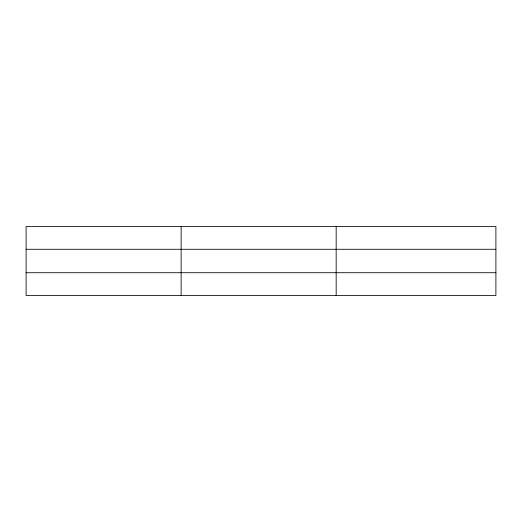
<?xml version="1.0" encoding="UTF-8"?>
<svg xmlns="http://www.w3.org/2000/svg" width="522" height="522" viewBox="0 0 522 522"><rect width="100%" height="100%" fill="white"/><g stroke="black" fill="none" stroke-linecap="round" stroke-linejoin="round"><path stroke-width="0.78" d="M181.134 295.472L181.134 226.528M336.168 295.472L336.168 226.528M495.9 272.719L495.9 295.472L26.1 295.472L26.1 226.528L495.9 226.528L495.9 272.719L26.1 272.719M26.1 249.281L495.9 249.281"/></g></svg>
